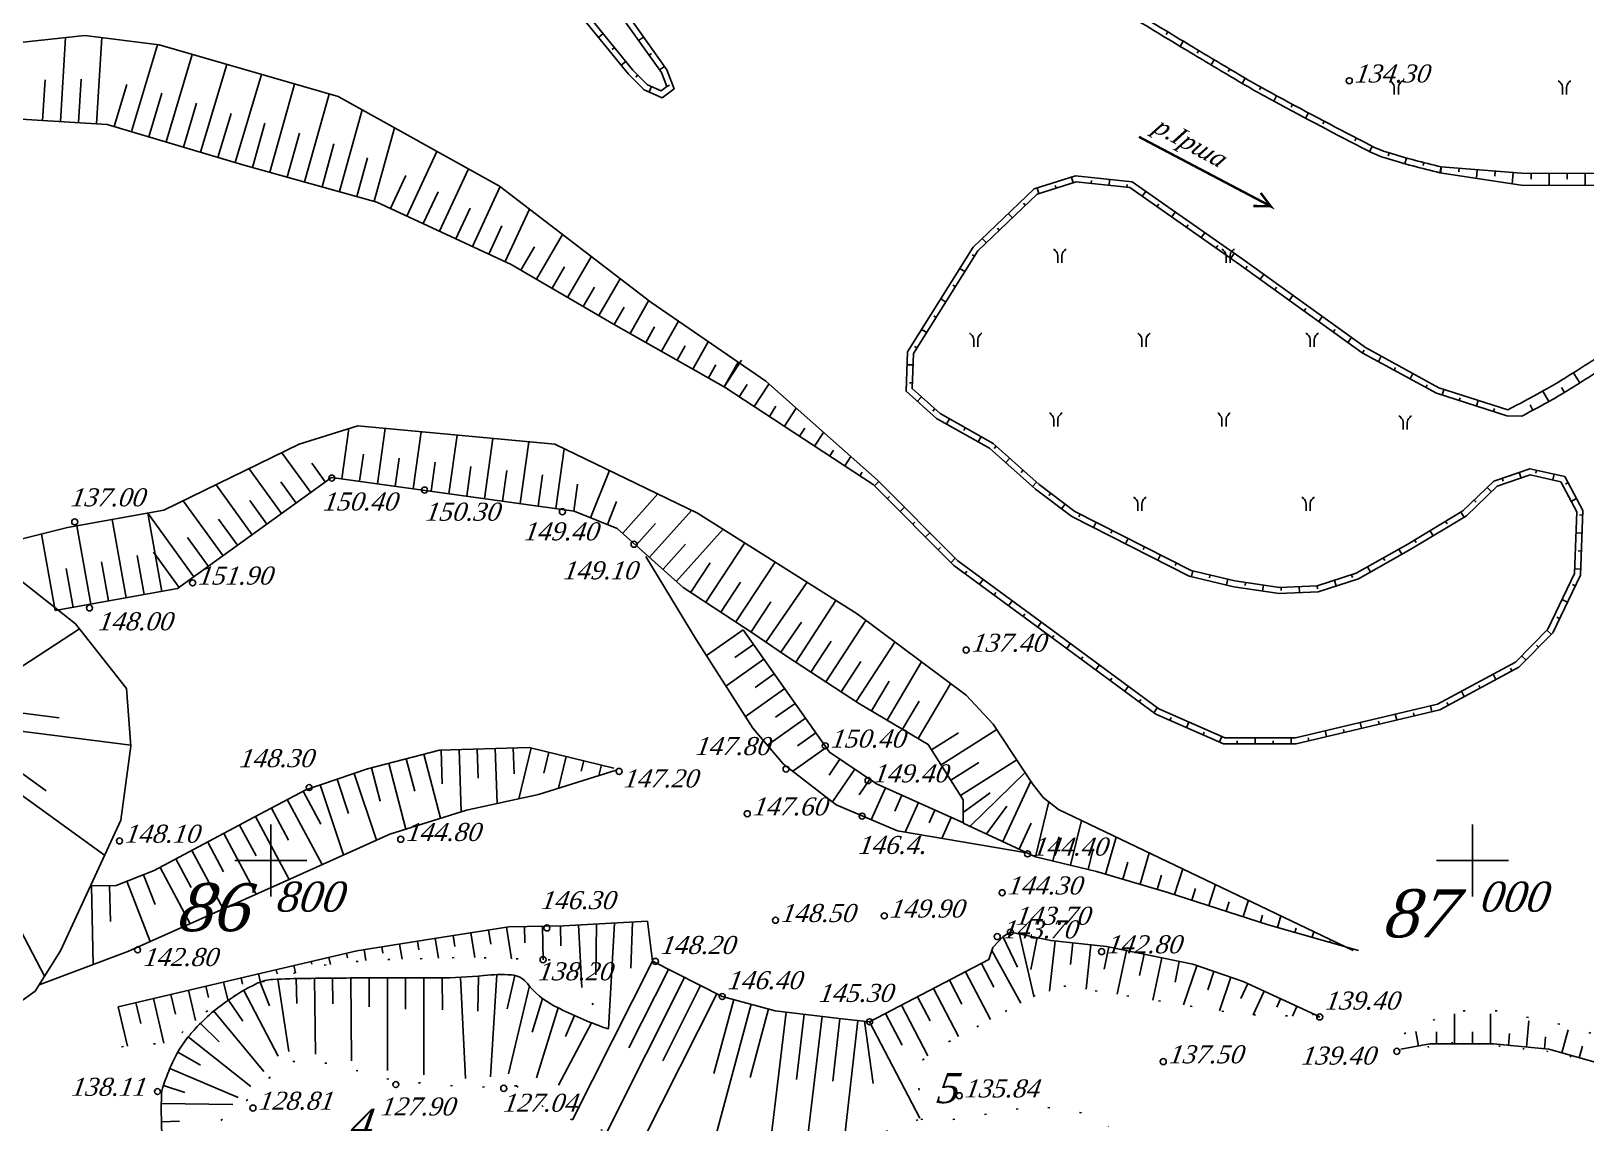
# Model space of a CAD drawing. Header units: millimetres. Extents: x 1400 to 7029, y -1119 to 1612.
# Drawn here: x 3178.7 to 3256.3, y 1459.7 to 1514.2 of the extents above; entities that cross this region are included whole.
import ezdxf
from ezdxf.lldxf.tags import DXFTag

# ---------------------------------------------------------------- set-up
doc = ezdxf.new("R2010")
doc.units = ezdxf.units.MM
for name, pattern in [('ADOT1', [1.6, 0.1, -1.5]), ('AHIDDEN2', [3, 1.5, -1.5]), ('KONTUR', [1.5, 0, -1.5])]:
    doc.linetypes.add(name, pattern=pattern)
for name, color, linetype in [('00_Північ', 7, 'Continuous'), ('00_Північ_відмітки', 7, 'Continuous'), ('01_Північ', 7, 'Continuous'), ('0_Лицензия', 6, 'Continuous'), ('CONT-MNR', 7, 'Continuous'), ('Карьер', 7, 'Continuous'), ('кресты', 7, 'Continuous'), ('ПИКЕТЫ', 7, 'Continuous'), ('Річка', 7, 'Continuous')]:
    doc.layers.add(name, color=color, linetype=linetype)
doc.styles.add('universw', font='timesi.ttf', dxfattribs={"oblique": 10})
tags = doc.linetypes.add('New Line1', pattern=[1.5, 1, -0.5]).pattern_tags.tags
tags[6:7] = [DXFTag(74, 4), DXFTag(75, 0), DXFTag(340, '0'), DXFTag(46, 1.0), DXFTag(50, 0.0), DXFTag(44, 0.0), DXFTag(45, 0.0)]
tags[4:5] = [DXFTag(74, 4), DXFTag(75, 0), DXFTag(340, '0'), DXFTag(46, 1.0), DXFTag(50, 0.0), DXFTag(44, 0.0), DXFTag(45, 0.0)]

# ---------------------------------------------------------------- blocks, each defined once
blk = doc.blocks.new('403')
at = {"color": 0, "linetype": 'Continuous'}
for p, q in [((-0.45, 1.11), (-0.52, 1.11)), ((-0.38, 1.02), (-0.45, 1.11)), ((-0.31, 0.94), (-0.38, 1.02)), ((-0.21, 0.81), (-0.31, 0.94)), ((-0.17, 0.59), (-0.21, 0.81)), ((-0.17, 0), (-0.17, 0.59)), ((0.17, 0.59), (0.21, 0.81)), ((0.17, 0), (0.17, 0.59)), ((0.21, 0.81), (0.31, 0.94)), ((0.31, 0.94), (0.38, 1.02)), ((0.38, 1.02), (0.45, 1.11)), ((0.45, 1.11), (0.52, 1.11))]:
    blk.add_line(p, q, dxfattribs=at)

msp = doc.modelspace()

# ---------------------------------------------------------------- linework, layer by layer
at = {"linetype": 'Continuous'}
for p, q in [((3247.8469, 1463.4524), (3247.8469, 1463.4524)), ((3248.438, 1463.5557), (3248.4483, 1463.4966)), ((3249.029, 1463.6591), (3249.029, 1463.6591)), ((3249.62, 1463.7624), (3249.6304, 1463.7033)), ((3250.2143, 1463.7712), (3250.2143, 1463.7712)), ((3250.811, 1463.7084), (3250.8047, 1463.6488)), ((3251.4077, 1463.6457), (3251.4077, 1463.6457)), ((3252.0044, 1463.5829), (3251.9982, 1463.5233)), ((3252.6011, 1463.5202), (3252.6011, 1463.5202)), ((3253.1978, 1463.4575), (3253.1916, 1463.3978)), ((3253.7946, 1463.3947), (3253.7946, 1463.3947)), ((3254.3913, 1463.332), (3254.385, 1463.2723)), ((3254.9824, 1463.2422), (3254.9824, 1463.2422)), ((3255.5548, 1463.0625), (3255.5369, 1463.0052)), ((3256.1273, 1462.8828), (3256.1273, 1462.8828))]:
    msp.add_line(p, q, dxfattribs=at)
at = {"layer": '00_Північ', "linetype": 'Continuous'}
for p, q in [((3180.1566, 1509.7223), (3180.4095, 1513.9211)), ((3181.9533, 1509.6141), (3182.2126, 1513.9179)), ((3207.2459, 1514.1168), (3207.0134, 1513.9273)), ((3209.0187, 1513.7687), (3209.2635, 1513.9421)), ((3183.6993, 1509.2181), (3184.9908, 1513.5581)), ((3185.4245, 1508.7047), (3186.7241, 1513.0717)), ((3236.2133, 1513.7318), (3236.0583, 1513.4749)), ((3187.1497, 1508.1913), (3188.4535, 1512.5723)), ((3208.3831, 1512.7216), (3208.1506, 1512.532)), ((3210.0591, 1512.2999), (3210.3039, 1512.4733)), ((3237.7564, 1512.8051), (3237.6026, 1512.5475)), ((3188.875, 1507.6779), (3190.1829, 1512.0728)), ((3190.6072, 1507.1888), (3191.8327, 1511.5963)), ((3239.3047, 1511.8871), (3239.1536, 1511.6278)), ((3192.3414, 1506.7067), (3193.5621, 1511.0969)), ((3209.6581, 1511.4747), (3209.5366, 1511.2004)), ((3240.8744, 1511.0063), (3240.7319, 1510.7423)), ((3194.0756, 1506.2245), (3195.2097, 1510.3033)), ((3242.4612, 1510.1567), (3242.3204, 1509.8918)), ((3195.8099, 1505.7423), (3196.8285, 1509.4058)), ((3244.053, 1509.3163), (3244.0366, 1509.2851)), ((3245.6503, 1508.4864), (3245.5184, 1508.2169)), ((3197.4503, 1505.0056), (3198.9487, 1508.2302)), ((3247.3517, 1507.9073), (3247.2705, 1507.6185)), ((3199.0826, 1504.2471), (3200.5269, 1507.3552)), ((3230.7203, 1506.6638), (3230.6297, 1506.9498)), ((3232.5039, 1506.534), (3232.5359, 1506.8323)), ((3249.0946, 1507.4581), (3249.026, 1507.1661)), ((3249.0946, 1507.4581), (3249.0711, 1507.1591)), ((3250.889, 1507.317), (3250.855, 1506.8849)), ((3252.6835, 1507.1758), (3252.639, 1506.6107)), ((3254.4822, 1507.1401), (3254.4812, 1506.5401)), ((3256.2822, 1507.1371), (3256.2812, 1506.5371)), ((3200.715, 1503.4885), (3202.1028, 1506.475)), ((3229.0044, 1506.1201), (3228.9138, 1506.4061)), ((3234.1624, 1505.9919), (3234.3343, 1506.2377)), ((3202.3474, 1502.73), (3203.5652, 1505.3508)), ((3227.6829, 1504.9101), (3227.4758, 1505.1271)), ((3235.6373, 1504.9601), (3235.8093, 1505.2059)), ((3203.9166, 1501.8506), (3205.2169, 1504.0811)), ((3226.3805, 1503.6675), (3226.1734, 1503.8846)), ((3237.1122, 1503.9283), (3237.2842, 1504.1741)), ((3205.4717, 1500.944), (3206.6557, 1502.975)), ((3238.5871, 1502.8965), (3238.7591, 1503.1424)), ((3225.3129, 1502.2335), (3225.0587, 1502.3928)), ((3207.0267, 1500.0375), (3208.0944, 1501.869)), ((3240.0519, 1501.8504), (3240.2272, 1502.0938)), ((3208.5875, 1499.1409), (3209.5149, 1500.777)), ((3224.3574, 1500.708), (3224.1032, 1500.8673)), ((3241.5123, 1500.7982), (3241.6877, 1501.0416)), ((3242.9727, 1499.746), (3243.1481, 1499.9894)), ((3210.1534, 1498.2533), (3211.0009, 1499.7484)), ((3223.402, 1499.1826), (3223.1477, 1499.3418)), ((3211.7194, 1497.3657), (3212.4904, 1498.726)), ((3244.4332, 1498.6937), (3244.6085, 1498.9372)), ((3213.2853, 1496.4781), (3214.162, 1497.8173)), ((3213.2853, 1496.4781), (3213.9799, 1497.7035)), ((3222.7222, 1497.5717), (3222.4225, 1497.584)), ((3245.9548, 1497.7386), (3246.0987, 1498.0018)), ((3247.5342, 1496.8752), (3247.6781, 1497.1384)), ((3256.0052, 1496.6707), (3255.7087, 1497.1426)), ((3214.7913, 1495.4922), (3215.5242, 1496.6119)), ((3223.1335, 1495.9783), (3222.9335, 1495.7547)), ((3249.1359, 1496.0641), (3249.2268, 1496.35)), ((3254.4635, 1495.7422), (3254.1723, 1496.2668)), ((3216.2973, 1494.5064), (3216.8865, 1495.4064)), ((3250.8513, 1495.5186), (3250.9422, 1495.8045)), ((3224.5444, 1494.8752), (3224.3978, 1494.6135)), ((3194.1947, 1491.8864), (3194.5433, 1494.3896)), ((3195.9775, 1491.6381), (3196.3624, 1494.4019)), ((3197.7603, 1491.3898), (3198.1564, 1494.2344)), ((3199.5431, 1491.1416), (3199.9505, 1494.067)), ((3201.3259, 1490.8933), (3201.7445, 1493.8995)), ((3203.1087, 1490.645), (3203.5386, 1493.732)), ((3217.8033, 1493.5205), (3218.2488, 1494.201)), ((3226.1147, 1493.9954), (3225.9681, 1493.7337)), ((3192.644, 1491.2005), (3191.2069, 1493.1906)), ((3204.8915, 1490.3968), (3205.3072, 1493.3822)), ((3219.3093, 1492.5346), (3219.6111, 1492.9956)), ((3227.5447, 1492.919), (3227.3447, 1492.6954)), ((3191.1847, 1490.1467), (3189.5649, 1492.3898)), ((3206.6197, 1489.943), (3207.561, 1492.2969)), ((3252.9829, 1492.2093), (3253.0807, 1491.9257)), ((3254.7229, 1492.1225), (3254.6579, 1491.8296)), ((3189.7254, 1489.0929), (3187.9229, 1491.589)), ((3220.8022, 1491.5326), (3221.0147, 1491.7445)), ((3228.8865, 1491.7192), (3228.6865, 1491.4956)), ((3251.3866, 1491.4504), (3251.5946, 1491.2343)), ((3188.2661, 1488.0391), (3186.2809, 1490.7882)), ((3208.2242, 1489.1667), (3209.9791, 1491.1324)), ((3230.3132, 1490.6227), (3230.1324, 1490.3833)), ((3255.8445, 1490.8988), (3255.5793, 1490.7586)), ((3183.4364, 1485.9431), (3182.7376, 1489.8526)), ((3186.8069, 1486.9853), (3184.5068, 1490.1705)), ((3185.2083, 1486.2599), (3184.5092, 1490.1709)), ((3209.567, 1487.968), (3211.6666, 1490.3198)), ((3222.0731, 1490.258), (3222.2856, 1490.4698)), ((3250.0744, 1490.2222), (3250.2291, 1489.9651)), ((3179.8926, 1485.3097), (3179.21, 1489.1285)), ((3181.6645, 1485.6264), (3180.9659, 1489.5343)), ((3210.9097, 1486.7692), (3213.2339, 1489.3726)), ((3223.344, 1488.9833), (3223.5565, 1489.1951)), ((3231.8615, 1489.7173), (3231.726, 1489.4497)), ((3248.5321, 1489.2942), (3248.6867, 1489.0371)), ((3256.1155, 1489.1771), (3255.8157, 1489.1881)), ((3212.3728, 1485.727), (3214.3192, 1488.6859)), ((3233.4673, 1488.9039), (3233.3317, 1488.6363)), ((3246.9827, 1488.3782), (3247.1302, 1488.117)), ((3213.8766, 1484.7378), (3215.8405, 1487.7233)), ((3224.6149, 1487.7086), (3224.8274, 1487.9204)), ((3235.0731, 1488.0906), (3234.9375, 1487.8229)), ((3245.4154, 1487.493), (3245.563, 1487.2318)), ((3215.371, 1483.7346), (3217.4273, 1486.7193)), ((3226.0437, 1486.6173), (3226.2216, 1486.8589)), ((3236.6852, 1487.2946), (3236.6155, 1487.0028)), ((3238.436, 1486.8767), (3238.3663, 1486.5849)), ((3243.7558, 1486.8182), (3243.8482, 1486.5328)), ((3256.0494, 1487.3783), (3255.7496, 1487.3893)), ((3240.2102, 1486.5796), (3240.1658, 1486.2829)), ((3242.0003, 1486.5021), (3242.0134, 1486.2024)), ((3216.862, 1482.7264), (3218.8706, 1485.806)), ((3227.4931, 1485.55), (3227.671, 1485.7916)), ((3255.3902, 1485.7259), (3255.1197, 1485.8557)), ((3214.2363, 1484.3497), (3212.403, 1483.0558)), ((3218.3697, 1481.7431), (3220.3686, 1484.8079)), ((3228.9426, 1484.4827), (3229.1204, 1484.7242)), ((3254.583, 1484.123), (3254.3691, 1484.3334)), ((3219.8774, 1480.7597), (3221.8137, 1483.7286)), ((3230.3913, 1483.4144), (3230.5694, 1483.6558)), ((3215.2742, 1482.8791), (3213.3768, 1481.5399)), ((3253.321, 1482.8396), (3253.1071, 1483.05)), ((3221.4225, 1479.8368), (3223.1371, 1482.7403)), ((3231.8396, 1482.3455), (3232.0177, 1482.5869)), ((3251.8255, 1481.8668), (3251.6829, 1482.1308)), ((3216.3122, 1481.4085), (3214.3506, 1480.024)), ((3222.9725, 1478.9215), (3224.5878, 1481.6568)), ((3233.2879, 1481.2767), (3233.466, 1481.5181)), ((3250.2416, 1481.0116), (3250.0991, 1481.2756)), ((3234.7362, 1480.2079), (3234.9143, 1480.4492)), ((3248.6195, 1480.2572), (3248.5506, 1480.5492)), ((3217.3502, 1479.9379), (3215.4443, 1478.5928)), ((3236.3726, 1479.4652), (3236.4923, 1479.7403)), ((3245.1154, 1479.4315), (3245.0466, 1479.7235)), ((3246.8674, 1479.8443), (3246.7986, 1480.1363)), ((3224.1264, 1477.5975), (3226.9088, 1479.3621)), ((3238.0231, 1478.747), (3238.1428, 1479.0221)), ((3239.805, 1478.6603), (3239.805, 1478.9603)), ((3241.605, 1478.6603), (3241.605, 1478.9603)), ((3243.3634, 1479.0187), (3243.2946, 1479.3107)), ((3198.2889, 1478.1291), (3199.1208, 1474.9343)), ((3200.0624, 1478.3628), (3200.1586, 1475.2593)), ((3201.8615, 1478.4186), (3201.9466, 1475.6752)), ((3203.6578, 1478.4472), (3203.0418, 1475.9146)), ((3218.3881, 1478.4673), (3216.7124, 1477.2846)), ((3196.5469, 1477.6756), (3197.401, 1474.3956)), ((3205.4069, 1478.0218), (3205.0223, 1476.4409)), ((3207.1559, 1477.5964), (3207.0266, 1477.0651)), ((3219.8091, 1477.3881), (3218.7048, 1475.7497)), ((3225.0905, 1476.0774), (3227.8991, 1477.8587)), ((3193.1125, 1476.6025), (3194.287, 1473.1053)), ((3194.8189, 1477.1755), (3195.9366, 1473.8476)), ((3225.5681, 1474.5342), (3228.3211, 1477.2178)), ((3227.2, 1473.7746), (3228.6033, 1476.7894)), ((3191.4753, 1475.8692), (3193.21, 1472.6207)), ((3221.3417, 1476.454), (3220.6278, 1474.8664)), ((3189.8875, 1475.0213), (3191.5648, 1471.8803)), ((3222.9834, 1475.7158), (3222.3199, 1474.2404)), ((3228.8318, 1473.015), (3229.4975, 1475.7575)), ((3224.625, 1474.9775), (3224.1538, 1473.9297)), ((3230.5811, 1472.5904), (3231.1246, 1474.8298)), ((3188.2992, 1474.1744), (3189.9149, 1471.143)), ((3232.3247, 1472.145), (3232.8664, 1473.9971)), ((3186.7107, 1473.3278), (3188.2671, 1470.4078)), ((3234.0523, 1471.6397), (3234.5118, 1473.2106)), ((3185.1223, 1472.4811), (3186.6192, 1469.6726)), ((3235.7772, 1471.1256), (3236.1897, 1472.4086)), ((3181.6994, 1471.5589), (3181.7906, 1467.6353)), ((3183.4603, 1471.7949), (3184.6279, 1468.7841)), ((3237.4908, 1470.5746), (3237.8286, 1471.6252)), ((3239.2044, 1470.0237), (3239.4675, 1470.8418)), ((3240.9226, 1469.4877), (3241.0884, 1470.067)), ((3242.6531, 1468.9923), (3242.7354, 1469.2797)), ((3244.3836, 1468.4969), (3244.3823, 1468.4925))]:
    msp.add_line(p, q, dxfattribs=at)
at = {"layer": '00_Північ', "color": 250, "linetype": 'Continuous'}
for p, q in [((3235.4431, 1514.1974), (3235.3654, 1514.0691)), ((3207.8145, 1513.4192), (3207.6983, 1513.3244)), ((3209.5389, 1513.0343), (3209.6613, 1513.121)), ((3236.9843, 1513.2675), (3236.907, 1513.1389)), ((3238.5297, 1512.3446), (3238.4531, 1512.2157)), ((3179.2582, 1509.7764), (3179.3801, 1511.7989)), ((3181.055, 1509.6682), (3181.1861, 1511.8444)), ((3182.8367, 1509.4748), (3183.4617, 1511.575)), ((3208.9783, 1512.0479), (3208.8723, 1511.9418)), ((3210.4231, 1511.481), (3210.5627, 1511.5359)), ((3184.5619, 1508.9614), (3185.2107, 1511.1414)), ((3240.0859, 1511.4403), (3240.0125, 1511.3095)), ((3186.2871, 1508.448), (3186.938, 1510.635)), ((3188.0124, 1507.9346), (3188.6653, 1510.1286)), ((3241.6672, 1510.5804), (3241.5964, 1510.4481)), ((3189.7401, 1507.4299), (3190.354, 1509.638)), ((3243.2565, 1509.7354), (3243.1865, 1509.6027)), ((3191.4743, 1506.9477), (3192.0859, 1509.1472)), ((3193.2085, 1506.4656), (3193.8045, 1508.6088)), ((3244.8507, 1508.8996), (3244.7815, 1508.7666)), ((3194.9428, 1505.9834), (3195.4809, 1507.919)), ((3246.4879, 1508.1602), (3246.4442, 1508.0167)), ((3248.2207, 1507.6733), (3248.1833, 1507.528)), ((3196.6341, 1505.3848), (3197.3968, 1507.0263)), ((3249.9918, 1507.3875), (3249.9774, 1507.2048)), ((3251.7863, 1507.2464), (3251.7666, 1506.9971)), ((3253.5822, 1507.1416), (3253.5817, 1506.8416)), ((3255.3822, 1507.1386), (3255.3817, 1506.8386)), ((3198.2665, 1504.6263), (3199.0021, 1506.2095)), ((3229.8624, 1506.392), (3229.8171, 1506.535)), ((3231.609, 1506.6298), (3231.625, 1506.7789)), ((3233.3988, 1506.4381), (3233.4148, 1506.5873)), ((3199.8988, 1503.8678), (3200.6074, 1505.3927)), ((3228.334, 1505.5313), (3228.2305, 1505.6399)), ((3234.8998, 1505.476), (3234.9858, 1505.5989)), ((3201.5312, 1503.1093), (3202.1826, 1504.5111)), ((3236.3748, 1504.4442), (3236.4607, 1504.5671)), ((3227.0317, 1504.2888), (3226.9282, 1504.3973)), ((3203.1391, 1502.3039), (3203.8183, 1503.469)), ((3225.7906, 1502.9962), (3225.6635, 1503.0759)), ((3237.8497, 1503.4124), (3237.9357, 1503.5353)), ((3204.6941, 1501.3973), (3205.3152, 1502.4627)), ((3239.3217, 1502.3765), (3239.4093, 1502.4982)), ((3206.2492, 1500.4908), (3206.8121, 1501.4564)), ((3224.8352, 1501.4708), (3224.708, 1501.5504)), ((3240.7821, 1501.3243), (3240.8698, 1501.446)), ((3207.8045, 1499.5847), (3208.2994, 1500.4578)), ((3223.8797, 1499.9453), (3223.7526, 1500.0249)), ((3242.2425, 1500.2721), (3242.3302, 1500.3938)), ((3209.3704, 1498.6971), (3209.8133, 1499.4784)), ((3243.7029, 1499.2199), (3243.7906, 1499.3416)), ((3210.9364, 1497.8095), (3211.341, 1498.5234)), ((3222.9242, 1498.4198), (3222.7971, 1498.4995)), ((3245.165, 1498.1703), (3245.237, 1498.3019)), ((3212.5023, 1496.9219), (3212.8687, 1497.5683)), ((3246.7445, 1497.3069), (3246.8164, 1497.4385)), ((3214.0383, 1495.9852), (3214.4407, 1496.5999)), ((3222.6855, 1496.6725), (3222.5356, 1496.6786)), ((3248.3239, 1496.4435), (3248.3958, 1496.5751)), ((3255.2412, 1496.195), (3255.0886, 1496.4451)), ((3215.5443, 1494.9993), (3215.8748, 1495.5042)), ((3223.8044, 1495.3784), (3223.7044, 1495.2666)), ((3249.9936, 1495.7914), (3250.0391, 1495.9343)), ((3251.709, 1495.2459), (3251.7544, 1495.3889)), ((3253.6728, 1495.3123), (3253.5313, 1495.5768)), ((3225.3296, 1494.4353), (3225.2562, 1494.3044)), ((3217.0503, 1494.0134), (3217.309, 1494.4086)), ((3195.0861, 1491.7622), (3195.2757, 1493.1239)), ((3196.8689, 1491.514), (3197.0642, 1492.9161)), ((3218.5563, 1493.0275), (3218.7431, 1493.3129)), ((3226.8738, 1493.5189), (3226.7738, 1493.4071)), ((3193.3737, 1491.7274), (3192.7008, 1492.6592)), ((3198.6517, 1491.2657), (3198.8526, 1492.7082)), ((3200.4345, 1491.0174), (3200.641, 1492.5003)), ((3202.2173, 1490.7692), (3202.4294, 1492.2925)), ((3204.0001, 1490.5209), (3204.2178, 1492.0846)), ((3220.0623, 1492.0417), (3220.1773, 1492.2173)), ((3228.2156, 1492.3191), (3228.1156, 1492.2073)), ((3253.8443, 1492.3176), (3253.8118, 1492.1712)), ((3191.9144, 1490.6736), (3191.1501, 1491.7319)), ((3205.7829, 1490.2726), (3205.9709, 1491.6224)), ((3252.132, 1491.9161), (3252.1809, 1491.7742)), ((3255.4239, 1491.6944), (3255.2913, 1491.6243)), ((3190.4551, 1489.6198), (3189.5995, 1490.8046)), ((3207.4554, 1489.6088), (3207.9146, 1490.7572)), ((3221.4377, 1490.8953), (3221.5439, 1491.0012)), ((3229.595, 1491.165), (3229.5046, 1491.0453)), ((3250.7381, 1490.8264), (3250.8421, 1490.7183)), ((3188.9958, 1488.566), (3188.0489, 1489.8773)), ((3231.0587, 1490.124), (3230.9909, 1489.9902)), ((3249.3032, 1489.7582), (3249.3806, 1489.6296)), ((3256.1485, 1490.0764), (3255.9986, 1490.082)), ((3208.8956, 1488.5674), (3209.8592, 1489.6467)), ((3222.7086, 1489.6206), (3222.8148, 1489.7265)), ((3232.6644, 1489.3106), (3232.5966, 1489.1768)), ((3186.0772, 1486.4584), (3184.8007, 1488.2262)), ((3187.5365, 1487.5122), (3186.4982, 1488.95)), ((3210.2384, 1487.3686), (3211.3506, 1488.6145)), ((3223.9795, 1488.346), (3224.0857, 1488.4519)), ((3234.2702, 1488.4972), (3234.2024, 1488.3634)), ((3247.7609, 1488.8302), (3247.8382, 1488.7017)), ((3256.0824, 1488.2777), (3255.9325, 1488.2832)), ((3182.5504, 1485.7848), (3182.2011, 1487.7391)), ((3184.3223, 1486.1015), (3183.9729, 1488.0566)), ((3211.6209, 1486.2217), (3212.5897, 1487.6944)), ((3235.8759, 1487.6839), (3235.8082, 1487.5501)), ((3246.1991, 1487.9356), (3246.2728, 1487.805)), ((3180.7785, 1485.468), (3180.4318, 1487.4076)), ((3213.1247, 1485.2324), (3214.1023, 1486.7185)), ((3225.319, 1487.151), (3225.4079, 1487.2718)), ((3237.5606, 1487.0856), (3237.5258, 1486.9397)), ((3239.3202, 1486.713), (3239.2979, 1486.5647)), ((3244.612, 1487.0954), (3244.6582, 1486.9527)), ((3226.7684, 1486.0837), (3226.8574, 1486.2044)), ((3241.1012, 1486.463), (3241.1077, 1486.3132)), ((3242.8995, 1486.5412), (3242.906, 1486.3913)), ((3255.7796, 1486.5373), (3255.6443, 1486.6022)), ((3214.6285, 1484.2432), (3215.6149, 1485.7426)), ((3228.2178, 1485.0163), (3228.3068, 1485.1371)), ((3216.1122, 1483.224), (3217.1503, 1484.7308)), ((3255.0008, 1484.9145), (3254.8656, 1484.9794)), ((3214.7553, 1483.6144), (3213.8226, 1482.9561)), ((3217.6159, 1482.2347), (3218.6235, 1483.7797)), ((3229.6671, 1483.9488), (3229.7562, 1484.0695)), ((3253.952, 1483.4813), (3253.8451, 1483.5865)), ((3231.1154, 1482.88), (3231.2045, 1483.0007)), ((3215.7932, 1482.1438), (3214.8285, 1481.4629)), ((3219.1235, 1481.2514), (3220.1074, 1482.7598)), ((3252.6174, 1482.2944), (3252.5461, 1482.4264)), ((3220.6476, 1480.2945), (3221.5297, 1481.7882)), ((3232.5637, 1481.8111), (3232.6528, 1481.9318)), ((3251.0335, 1481.4392), (3250.9623, 1481.5712)), ((3216.8312, 1480.6732), (3215.8453, 1479.9774)), ((3222.1975, 1479.3792), (3223.03, 1480.7889)), ((3234.012, 1480.7423), (3234.1011, 1480.863)), ((3249.4497, 1480.584), (3249.3784, 1480.716)), ((3235.5473, 1479.8243), (3235.6072, 1479.9618)), ((3245.9914, 1479.6379), (3245.957, 1479.7839)), ((3247.7434, 1480.0507), (3247.709, 1480.1967)), ((3217.8691, 1479.2026), (3216.9491, 1478.5533)), ((3223.6444, 1478.3576), (3224.9864, 1479.2087)), ((3237.1978, 1479.1061), (3237.2577, 1479.2436)), ((3242.4874, 1478.8123), (3242.453, 1478.9583)), ((3244.2394, 1479.2251), (3244.205, 1479.3711)), ((3199.1628, 1478.3349), (3199.2148, 1476.6575)), ((3200.962, 1478.3907), (3201.0071, 1476.9352)), ((3202.7611, 1478.4465), (3202.801, 1477.1586)), ((3204.5324, 1478.2345), (3204.2763, 1477.1817)), ((3238.905, 1478.6603), (3238.905, 1478.8103)), ((3240.705, 1478.6603), (3240.705, 1478.8103)), ((3195.676, 1477.4488), (3196.1093, 1475.7846)), ((3197.4179, 1477.9023), (3197.8394, 1476.2836)), ((3206.2814, 1477.8091), (3206.1529, 1477.281)), ((3219.0628, 1477.8911), (3218.5266, 1477.0956)), ((3224.6084, 1476.8375), (3226.0062, 1477.7239)), ((3193.9657, 1476.889), (3194.5387, 1475.1827)), ((3220.5554, 1476.8851), (3220.0356, 1476.1139)), ((3192.2692, 1476.2932), (3193.1509, 1474.642)), ((3222.1626, 1476.0849), (3221.8089, 1475.2985)), ((3225.228, 1475.2174), (3226.5725, 1476.2014)), ((3190.6814, 1475.4453), (3191.5344, 1473.8479)), ((3223.8042, 1475.3466), (3223.5205, 1474.7159)), ((3226.384, 1474.1544), (3227.3973, 1475.5347)), ((3189.0934, 1474.5977), (3189.9161, 1473.0542)), ((3228.0159, 1473.3948), (3228.6173, 1474.6867)), ((3187.5049, 1473.7511), (3188.298, 1472.2633)), ((3229.7064, 1472.8027), (3230.0006, 1474.0146)), ((3185.9165, 1472.9045), (3186.6798, 1471.4723)), ((3231.4557, 1472.3782), (3231.705, 1473.4056)), ((3233.1885, 1471.8924), (3233.4388, 1472.7481)), ((3184.2994, 1472.1203), (3184.8751, 1470.6358)), ((3234.9161, 1471.3871), (3235.1253, 1472.1022)), ((3182.5992, 1471.5798), (3182.6411, 1469.7763)), ((3236.634, 1470.8501), (3236.8216, 1471.4335)), ((3238.3476, 1470.2992), (3238.4978, 1470.7663)), ((3240.0612, 1469.7482), (3240.1741, 1470.0991)), ((3241.7878, 1469.24), (3241.8499, 1469.4567)), ((3243.5183, 1468.7446), (3243.5386, 1468.8153))]:
    msp.add_line(p, q, dxfattribs=at)
at = {"layer": '00_Північ', "color": 5, "linetype": 'Continuous', "flags": 128}
for points in [[(3204.8601, 1516.5691), (3208.507, 1512.0948), (3209.2948, 1511.3075), (3210.1853, 1510.913), (3210.7917, 1511.3636), (3210.4185, 1512.3115), (3207.3734, 1516.6104)], [(3136.9493, 1494.9028), (3143.9149, 1498.2942), (3145.0742, 1499.2811), (3152.4753, 1503.1291), (3158.5972, 1506.6964), (3164.5019, 1509.372), (3167.9861, 1511.1313), (3172.0937, 1512.4141), (3175.0277, 1513.3304), (3181.3725, 1514.0268), (3185.0803, 1513.5465), (3194.0139, 1510.9664), (3202.0731, 1506.4979), (3209.6188, 1500.6972), (3215.3651, 1496.7527)], [(3249.026, 1507.1661), (3253.083, 1506.5425), (3257.7781, 1506.5345), (3260.7013, 1506.7856), (3263.0846, 1507.7145), (3265.0989, 1509.5871), (3266.7102, 1511.7868)], [(3215.3651, 1496.7527), (3220.9373, 1491.8221), (3224.9582, 1487.7892), (3229.6443, 1484.3385), (3234.9882, 1480.3947), (3238.2847, 1478.9603), (3241.8075, 1478.9603), (3248.9108, 1480.634), (3252.7921, 1482.7297), (3254.4082, 1484.3731), (3255.7408, 1487.15), (3255.8542, 1490.2385), (3255.0603, 1491.7402), (3253.5293, 1492.0802), (3251.8848, 1491.5135), (3250.3538, 1490.0401), (3247.5752, 1488.3684), (3244.9667, 1486.895), (3242.9537, 1486.2432), (3240.9973, 1486.1582), (3238.7291, 1486.4983), (3236.5043, 1487.0293), (3230.6411, 1489.9992), (3228.8339, 1491.3637), (3226.5449, 1493.4105), (3223.8944, 1494.8955), (3222.3684, 1496.26), (3222.4487, 1498.2258), (3225.7251, 1503.4568), (3228.7677, 1506.3598), (3230.8339, 1507.0145), (3233.6559, 1506.7123), (3239.1992, 1502.8345), (3245.303, 1498.4368), (3248.9723, 1496.4309), (3252.4221, 1495.334)]]:
    msp.add_lwpolyline(points, dxfattribs=at)
at = {"layer": '00_Північ', "linetype": 'Continuous', "flags": 128}
for points in [[(3205.0662, 1516.791), (3208.7299, 1512.2962), (3209.4673, 1511.5592), (3210.1468, 1511.2582), (3210.4284, 1511.4674), (3210.1527, 1512.1678), (3207.1024, 1516.474)], [(3249.0946, 1507.4581), (3253.1071, 1507.1424), (3257.7529, 1507.1346), (3260.5639, 1507.376), (3262.76, 1508.232), (3264.6486, 1509.9877), (3266.2261, 1512.1414)], [(3093.1574, 1507.4436), (3095.002, 1505.2929), (3095.7705, 1503.6031), (3098.4144, 1494.724), (3099.2091, 1492.3389), (3100.8978, 1490.1069), (3102.641, 1488.7187), (3107.0806, 1487.4394), (3110.1503, 1486.7157), (3115.1095, 1486.3907), (3121.4778, 1486.8782), (3127.2229, 1488.3677), (3134.2208, 1490.8509), (3146.8668, 1497.2041), (3160.4028, 1504.9885), (3167.9547, 1508.2299), (3175.2162, 1510.0199), (3182.4742, 1509.5827), (3189.2528, 1507.5654), (3195.9468, 1505.7042), (3202.6464, 1502.5911), (3207.767, 1499.6059), (3213.4851, 1496.3649), (3213.4851, 1496.3649)], [(3213.2853, 1496.4781), (3220.7315, 1491.6036), (3224.7619, 1487.5612), (3229.4663, 1484.097), (3234.8374, 1480.1332), (3238.2222, 1478.6603), (3241.8423, 1478.6603), (3249.0183, 1480.3511), (3252.9744, 1482.4872), (3254.6571, 1484.1984), (3256.0383, 1487.0765), (3256.157, 1490.3077), (3255.2608, 1492.003), (3253.5116, 1492.3915), (3251.7245, 1491.7756), (3250.1701, 1490.2798), (3247.4241, 1488.6276), (3244.8455, 1487.171), (3242.9, 1486.5412), (3241.0132, 1486.4592), (3238.7863, 1486.793), (3236.6083, 1487.3129), (3230.8005, 1490.2547), (3229.0246, 1491.5957), (3226.7203, 1493.6562), (3224.0698, 1495.1411), (3222.6739, 1496.3893), (3222.7452, 1498.1341), (3225.9594, 1503.2657), (3228.9246, 1506.0948), (3230.8645, 1506.7095), (3233.5472, 1506.4223), (3239.0255, 1502.5899), (3245.1427, 1498.1825), (3248.8538, 1496.1538), (3252.3723, 1495.035), (3253.1168, 1495.0182)], [(3176.1715, 1488.3694), (3180.4975, 1489.4502), (3185.3102, 1490.3148), (3192.0696, 1493.6113), (3194.9897, 1494.53), (3204.8314, 1493.6113), (3211.9609, 1490.1781), (3219.9287, 1485.1365), (3225.364, 1481.0771), (3226.7246, 1479.6418), (3228.6899, 1476.658), (3229.219, 1475.9781), (3229.9744, 1475.3796), (3244.7017, 1468.3398)], [(3176.1715, 1488.3694), (3180.4975, 1489.4502), (3185.3102, 1490.3148), (3192.0696, 1493.6113), (3194.9897, 1494.53), (3204.8314, 1493.6113), (3211.9609, 1490.1781), (3219.9287, 1485.1365), (3225.364, 1481.0771), (3226.7246, 1479.6418), (3228.6899, 1476.658), (3229.219, 1475.9781), (3229.9744, 1475.3796), (3244.7017, 1468.3398)], [(3179.8926, 1485.3097), (3185.9976, 1486.401), (3193.691, 1491.9565), (3205.8018, 1490.27), (3207.951, 1489.4106), (3211.2491, 1486.4663), (3214.723, 1484.1811), (3216.3455, 1483.0633), (3220.0466, 1480.6494), (3223.4749, 1478.6248), (3225.228, 1475.8605), (3225.228, 1474.6925), (3228.8318, 1473.015), (3231.8789, 1472.2754), (3235.4485, 1471.2313), (3240.4545, 1469.6217), (3244.9662, 1468.3301)], [(3179.8926, 1485.3097), (3185.9976, 1486.401), (3193.691, 1491.9565), (3205.8018, 1490.27), (3207.951, 1489.4106), (3211.2491, 1486.4663), (3214.723, 1484.1811), (3216.3455, 1483.0633), (3220.0466, 1480.6494), (3223.4749, 1478.6248), (3225.228, 1475.8605), (3225.228, 1474.6925), (3228.8318, 1473.015), (3231.8789, 1472.2754), (3235.4485, 1471.2313), (3240.4545, 1469.6217), (3244.9662, 1468.3301)], [(3176.1476, 1464.3419), (3178.8811, 1466.298), (3180.1505, 1468.317), (3183.1608, 1474.8426), (3183.6605, 1478.5351), (3183.4425, 1481.4218), (3180.9073, 1484.6369), (3176.129, 1488.4027)], [(3209.3747, 1488.0073), (3211.8874, 1483.8584), (3214.7279, 1479.4366), (3216.2574, 1477.6351), (3218.8794, 1475.6152), (3221.9384, 1474.305), (3228.3986, 1473.2106)], [(3209.3747, 1488.0073), (3211.8874, 1483.8584), (3214.7279, 1479.4366), (3216.2574, 1477.6351), (3218.8794, 1475.6152), (3221.9384, 1474.305), (3228.3986, 1473.2106)], [(3214.2363, 1484.3497), (3218.5517, 1478.2356), (3220.9006, 1476.6524), (3225.2706, 1474.6872)], [(3214.2363, 1484.3497), (3218.5517, 1478.2356), (3220.9006, 1476.6524), (3225.2706, 1474.6872)], [(3181.6994, 1471.5589), (3182.9252, 1471.5874), (3184.835, 1472.3281), (3189.5384, 1474.8349), (3192.4007, 1476.3634), (3195.4818, 1477.3982), (3199.0679, 1478.332), (3203.5591, 1478.4712), (3207.7878, 1477.4426)], [(3181.6994, 1471.5589), (3182.9252, 1471.5874), (3184.835, 1472.3281), (3189.5384, 1474.8349), (3192.4007, 1476.3634), (3195.4818, 1477.3982), (3199.0679, 1478.332), (3203.5591, 1478.4712), (3207.7878, 1477.4426)], [(3179.0856, 1466.6121), (3183.5158, 1468.2879), (3191.2644, 1471.7452), (3196.5893, 1474.1413), (3200.4227, 1475.3421), (3204.0164, 1476.1277), (3207.8909, 1477.3342)], [(3179.0856, 1466.6121), (3183.5158, 1468.2879), (3191.2644, 1471.7452), (3196.5893, 1474.1413), (3200.4227, 1475.3421), (3204.0164, 1476.1277), (3207.8909, 1477.3342)]]:
    msp.add_lwpolyline(points, dxfattribs=at)
at = {"layer": '00_Північ', "linetype": 'Continuous'}
msp.add_lwpolyline([(3249.0946, 1507.4581, -0.0165819), (3246.4377, 1508.1755, -0.0451631), (3245.5437, 1508.54, -0.0042326), (3240.9075, 1510.9885, -0.0099961), (3238.9831, 1512.0759, -0.0019555), (3236.5927, 1513.503, -0.0015524), (3233.5934, 1515.3224, -0.0344854)], format="xyb", dxfattribs=at)
at = {"layer": '00_Північ', "color": 5, "linetype": 'Continuous'}
msp.add_lwpolyline([(3249.026, 1507.1661, -0.0165819), (3246.3499, 1507.8887, -0.0451631), (3245.4058, 1508.2736, -0.0042326), (3240.7651, 1510.7244, -0.0099961), (3238.8304, 1511.8177, -0.0019555), (3236.4379, 1513.2461, -0.0015524), (3233.437, 1515.0664, -0.0344854)], format="xyb", dxfattribs=at)
at = {"layer": '00_Північ', "color": 5, "linetype": 'Continuous', "flags": 128}
msp.add_lwpolyline([(3260.4947, 1499.7416, 0.0157697), (3258.5528, 1498.8953, 0.0281924), (3257.5117, 1498.3281, 0.0028383), (3256.2764, 1497.552, -0.0028847), (3255.0608, 1496.7885, -0.0128241), (3254.1187, 1496.2372, -0.0072823), (3252.4221, 1495.334)], format="xyb", dxfattribs=at)
at = {"layer": '00_Північ', "linetype": 'Continuous', "flags": 128}
msp.add_lwpolyline([(3260.7931, 1499.1077, 0.0619755), (3258.8097, 1498.3531, 0.0281924), (3257.828, 1497.8182, 0.0028383), (3256.5984, 1497.0457, -0.0028847), (3255.377, 1496.2785, -0.0128241), (3254.4083, 1495.7117, -0.005504), (3253.1168, 1495.0182, -0.0072823)], format="xyb", dxfattribs=at)
at = {"layer": '00_Північ_відмітки', "color": 7, "linetype": 'Continuous'}
for centre in [(3244.4988, 1511.7587), (3193.6973, 1491.9256), (3198.329, 1491.3262), (3180.8622, 1489.7351), (3205.2104, 1490.2432), (3208.7877, 1488.6143), (3186.7473, 1486.6898), (3181.6006, 1485.4362), (3225.3687, 1483.3361), (3218.339, 1478.5519), (3208.0436, 1477.2784), (3216.3773, 1477.3906), (3192.566, 1476.4701), (3220.4748, 1476.8151), (3214.4414, 1475.1651), (3220.1763, 1475.0442), (3183.0984, 1473.802), (3197.1389, 1473.888), (3228.4384, 1473.1577), (3227.1676, 1471.2182), (3204.4365, 1469.4627), (3215.8519, 1469.8418), (3221.2852, 1470.0644), (3226.9272, 1469.0261), (3183.9987, 1468.3659), (3232.1355, 1468.2795)]:
    msp.add_circle(centre, 0.15, dxfattribs=at)
at = {"layer": '01_Північ', "linetype": 'Continuous'}
for p, q in [((3249.029, 1463.6591), (3249.029, 1463.6591)), ((3249.62, 1463.7624), (3249.6304, 1463.7033)), ((3250.2143, 1463.7712), (3250.2143, 1463.7712)), ((3250.811, 1463.7084), (3250.8047, 1463.6488)), ((3251.4077, 1463.6457), (3251.4077, 1463.6457)), ((3252.0044, 1463.5829), (3251.9982, 1463.5233)), ((3252.6011, 1463.5202), (3252.6011, 1463.5202)), ((3253.1978, 1463.4575), (3253.1916, 1463.3978)), ((3253.7946, 1463.3947), (3253.7946, 1463.3947)), ((3254.3913, 1463.332), (3254.385, 1463.2723)), ((3254.9824, 1463.2422), (3254.9824, 1463.2422)), ((3255.5548, 1463.0625), (3255.5369, 1463.0052)), ((3256.1273, 1462.8828), (3256.1273, 1462.8828))]:
    msp.add_line(p, q, dxfattribs=at)
at = {"layer": 'CONT-MNR', "linetype": 'Continuous'}
for p, q in [((3176.148, 1481.1644), (3181.1038, 1484.3877)), ((3176.4554, 1479.5012), (3183.6568, 1478.584)), ((3175.6204, 1477.9556), (3182.3525, 1473.0905)), ((3174.1632, 1476.9619), (3179.3543, 1467.0507))]:
    msp.add_line(p, q, dxfattribs=at)
at = {"layer": 'CONT-MNR', "color": 250, "linetype": 'Continuous'}
for p, q in [((3176.5691, 1480.394), (3180.0783, 1479.947)), ((3176.1476, 1478.6851), (3179.4421, 1476.3042))]:
    msp.add_line(p, q, dxfattribs=at)
at = {"layer": 'Карьер', "linetype": 'Continuous'}
for p, q in [((3206.0157, 1469.6082), (3206.1817, 1466.4938)), ((3207.8131, 1469.7041), (3207.5186, 1464.4193)), ((3198.8629, 1468.9397), (3199.0189, 1467.9545)), ((3200.6408, 1469.2211), (3200.8374, 1467.9793)), ((3202.4187, 1469.5026), (3202.6686, 1467.9233)), ((3204.2169, 1469.5504), (3204.2452, 1467.8752)), ((3228.0407, 1469.1572), (3228.7575, 1466.0612)), ((3229.8073, 1468.8163), (3229.536, 1466.3105)), ((3195.3072, 1468.3768), (3195.3928, 1467.8364)), ((3197.0851, 1468.6583), (3197.2052, 1467.8992)), ((3226.6595, 1468.3358), (3228.098, 1465.7062)), ((3231.5968, 1468.6226), (3231.3566, 1466.4034)), ((3233.3712, 1468.3327), (3232.9189, 1466.1502)), ((3191.7973, 1467.5802), (3191.8811, 1467.2232)), ((3193.5497, 1467.9914), (3193.6329, 1467.6371)), ((3209.7039, 1467.7966), (3205.7165, 1459.8826)), ((3225.3384, 1467.2694), (3226.5784, 1464.8885)), ((3235.1338, 1467.9674), (3234.6974, 1465.862)), ((3236.8894, 1467.5767), (3236.2208, 1465.6151)), ((3188.2925, 1466.7579), (3188.4993, 1465.8767)), ((3190.0449, 1467.1691), (3190.145, 1466.7427)), ((3211.3114, 1466.9866), (3207.4393, 1459.3016)), ((3238.5932, 1466.996), (3238.023, 1465.323)), ((3184.7877, 1465.9355), (3185.3093, 1463.7126)), ((3186.5401, 1466.3467), (3186.8925, 1464.8449)), ((3212.9189, 1466.1767), (3209.2466, 1458.8882)), ((3223.7419, 1466.438), (3224.9932, 1464.0355)), ((3240.2516, 1466.3023), (3239.7056, 1465.1251)), ((3183.0353, 1465.5243), (3183.4975, 1463.5545)), ((3214.635, 1465.6517), (3212.7279, 1458.5316)), ((3216.3886, 1465.2636), (3215.5931, 1458.6111)), ((3218.1759, 1465.0499), (3217.4119, 1458.6616)), ((3222.1455, 1465.6066), (3223.4601, 1463.0822)), ((3241.8845, 1465.5449), (3241.6601, 1465.0612)), ((3249.752, 1463.6668), (3249.752, 1465.1643)), ((3251.552, 1463.6668), (3251.552, 1465.1643)), ((3219.9638, 1464.8416), (3219.2784, 1458.8102)), ((3220.549, 1464.7751), (3223.0578, 1459.9578)), ((3247.9613, 1463.5638), (3247.8289, 1464.2923)), ((3248.852, 1463.6668), (3248.852, 1464.2668)), ((3250.652, 1463.6668), (3250.652, 1464.2668)), ((3252.4486, 1463.5953), (3252.5054, 1464.1926)), ((3253.3445, 1463.5101), (3253.4699, 1464.8278)), ((3255.1149, 1463.2233), (3255.4375, 1464.3806)), ((3254.2405, 1463.4249), (3254.2973, 1464.0222)), ((3255.9818, 1462.9816), (3256.1429, 1463.5596))]:
    msp.add_line(p, q, dxfattribs=at)
at = {"layer": 'Карьер', "color": 250, "linetype": 'Continuous'}
for p, q in [((3206.9144, 1469.6561), (3206.8833, 1467.1142)), ((3208.7118, 1469.752), (3208.6276, 1467.4556)), ((3197.974, 1468.799), (3198.043, 1468.3629)), ((3199.7519, 1469.0804), (3199.8388, 1468.5313)), ((3201.5297, 1469.3618), (3201.6414, 1468.6566)), ((3203.317, 1469.5352), (3203.3308, 1468.7189)), ((3205.1168, 1469.5655), (3205.1337, 1468.5614)), ((3227.2098, 1469.034), (3227.9371, 1467.5036)), ((3228.9225, 1468.9772), (3228.5982, 1467.3891)), ((3194.4259, 1468.197), (3194.4797, 1467.9681)), ((3196.1961, 1468.5175), (3196.2473, 1468.1946)), ((3230.7021, 1468.7194), (3230.5845, 1467.6335)), ((3232.49, 1468.5154), (3232.2598, 1467.4048)), ((3234.2525, 1468.1501), (3234.0303, 1467.0781)), ((3190.9211, 1467.3747), (3190.968, 1467.175)), ((3192.6735, 1467.7858), (3192.7053, 1467.6504)), ((3210.5076, 1467.3916), (3208.533, 1463.4725)), ((3226.1366, 1467.6851), (3226.7538, 1466.5001)), ((3236.0151, 1467.7848), (3235.8009, 1466.7513)), ((3237.7413, 1467.2863), (3237.4316, 1466.3777)), ((3187.4163, 1466.5523), (3187.5489, 1465.9874)), ((3189.1687, 1466.9635), (3189.2429, 1466.6472)), ((3212.1151, 1466.5817), (3210.2238, 1462.8279)), ((3224.5402, 1466.8537), (3225.163, 1465.6578)), ((3239.4351, 1466.681), (3239.0929, 1465.943)), ((3183.9115, 1465.7299), (3184.1574, 1464.6818)), ((3185.6639, 1466.1411), (3185.8964, 1465.1504)), ((3213.7656, 1465.8845), (3212.779, 1462.201)), ((3222.9437, 1466.0223), (3223.5721, 1464.8156)), ((3241.068, 1465.9236), (3240.8754, 1465.5084)), ((3215.5043, 1465.4188), (3214.5854, 1461.9882)), ((3217.2823, 1465.1568), (3216.8924, 1461.8966)), ((3219.0696, 1464.9432), (3218.7141, 1461.8156)), ((3221.3472, 1465.1908), (3222.1727, 1463.6058)), ((3242.7009, 1465.1662), (3242.6692, 1465.0977)), ((3220.289, 1464.8047), (3220.726, 1461.6997))]:
    msp.add_line(p, q, dxfattribs=at)
at = {"layer": 'Карьер', "color": 7, "linetype": 'Continuous'}
for p, q in [((3190.1144, 1466.7579), (3190.5823, 1465.5707)), ((3191.0079, 1466.9036), (3191.5482, 1463.2852)), ((3191.9184, 1466.931), (3191.9466, 1465.6868)), ((3192.8292, 1466.9458), (3192.8769, 1463.1602)), ((3193.7401, 1466.9557), (3193.7519, 1465.6658)), ((3194.651, 1466.9624), (3194.6744, 1462.8315)), ((3195.5619, 1466.966), (3195.5651, 1465.5264)), ((3196.4729, 1466.9668), (3196.4739, 1462.3418)), ((3197.3838, 1466.9666), (3197.3828, 1465.4131)), ((3198.2947, 1466.9662), (3198.2949, 1462.1277)), ((3199.2056, 1466.9675), (3199.221, 1465.3641)), ((3200.1161, 1466.9953), (3200.3754, 1461.9418)), ((3201.0246, 1467.0609), (3200.9821, 1465.3059)), ((3201.9327, 1467.129), (3201.6179, 1462.0309)), ((3202.841, 1467.0861), (3202.4518, 1465.4189)), ((3203.5615, 1466.5646), (3202.5121, 1462.1698)), ((3188.533, 1465.8584), (3189.2501, 1464.8142)), ((3189.3042, 1466.3427), (3191.022, 1463.0575)), ((3204.2176, 1465.9357), (3203.7042, 1464.2539)), ((3187.8062, 1465.3098), (3190.3102, 1462.2992)), ((3204.9991, 1465.4708), (3203.9228, 1461.9713)), ((3205.8224, 1465.0812), (3205.3594, 1464.0463)), ((3187.1347, 1464.6948), (3188.0707, 1463.7659)), ((3206.6616, 1464.727), (3205.0134, 1461.6189)), ((3186.5266, 1464.0172), (3189.6515, 1461.54)), ((3186.0143, 1463.2649), (3187.1395, 1462.6125)), ((3185.6126, 1462.448), (3189.0309, 1460.9878)), ((3185.2882, 1461.597), (3186.3597, 1461.2363)), ((3185.1843, 1460.697), (3188.7622, 1460.648)), ((3185.1924, 1459.7862), (3186.0919, 1459.8145))]:
    msp.add_line(p, q, dxfattribs=at)
at = {"layer": 'Карьер', "linetype": 'Continuous', "flags": 128}
for points in [[(3183.0353, 1465.5243), (3190.184, 1467.2017), (3194.9538, 1468.3209), (3198.7098, 1468.9155), (3202.5419, 1469.5221), (3205.261, 1469.568), (3209.46, 1469.7919), (3209.7039, 1467.7966)], [(3220.549, 1464.7751), (3226.5067, 1467.8779), (3226.7085, 1468.4829), (3227.213, 1469.0376), (3227.5789, 1469.2515), (3229.6013, 1468.8386), (3232.3838, 1468.5374), (3236.6883, 1467.6452), (3239.207, 1466.7868), (3243.0233, 1465.0167)], [(3209.7039, 1467.7966), (3213.196, 1466.0371), (3215.8377, 1465.3295), (3219.0343, 1464.9472), (3220.549, 1464.7751)]]:
    msp.add_lwpolyline(points, dxfattribs=at)
at = {"layer": 'Карьер', "color": 7, "linetype": 'ADOT1', "flags": 128}
for points in [[(3183.202, 1463.5287), (3185.6654, 1463.7437), (3187.2999, 1465.2105), (3189.9779, 1466.6981), (3191.6609, 1467.1482), (3192.828, 1467.546), (3195.4843, 1467.8468), (3197.6303, 1467.9122), (3200.3364, 1467.9946), (3202.8224, 1467.9186), (3204.7516, 1467.8597), (3205.8262, 1467.0455), (3207.5186, 1464.4193)], [(3243.0233, 1465.0167), (3239.1275, 1465.144), (3235.732, 1465.6943), (3232.6163, 1466.1992), (3230.3403, 1466.5681), (3228.7575, 1466.0612), (3227.2663, 1465.2587), (3225.5671, 1464.3443), (3223.9021, 1463.4483), (3222.979, 1462.6837), (3223.0593, 1459.9061), (3224.698, 1459.8901), (3226.7704, 1460.2272), (3228.9139, 1460.5759), (3231.2206, 1460.2112), (3232.4737, 1459.5529)], [(3202.9225, 1461.578), (3200.6756, 1461.4978), (3196.7652, 1461.8425), (3193.6023, 1462.7042), (3191.302, 1462.8191), (3189.9218, 1461.2106), (3187.679, 1459.4872), (3186.5289, 1449.4913)], [(3202.9225, 1461.578), (3204.4397, 1460.3819), (3206.7589, 1459.4749), (3208.8159, 1458.9509), (3211.8611, 1458.5075), (3215.4912, 1458.6083), (3218.5744, 1458.6939), (3220.5956, 1459.0279), (3223.0593, 1459.9061)]]:
    msp.add_lwpolyline(points, dxfattribs=at)
at = {"layer": 'Карьер', "color": 7, "linetype": 'Continuous'}
for points in [[(3186.5266, 1464.0172, -0.0116442), (3186.7138, 1464.2424, -0.0579024), (3188.344, 1465.7257, -0.0429128), (3189.9779, 1466.6981, -0.1026881), (3190.7552, 1466.8935, -0.0069146), (3192.4416, 1466.9406, -0.0033314), (3195.9431, 1466.9665, -0.0003724), (3197.4801, 1466.9665, 0.0003737), (3199.0119, 1466.9665, 0.0261519), (3201.2944, 1467.0877, -0.0436467), (3202.6654, 1467.1125, -0.2156738), (3203.471, 1466.6787, 0.1114831), (3204.7843, 1465.5797, 0.030764), (3207.1838, 1464.5276, 0.0193736), (3207.5186, 1464.4193, 0.0211618)], [(3185.468, 1449.7712, 0.002122), (3185.4509, 1452.4874, 0.0035528), (3185.4223, 1454.1095, 0.007726), (3185.2137, 1459.2965, -0.0222901), (3185.1938, 1461.0965, -0.0722679), (3185.2785, 1461.5682, -0.0273543), (3185.7423, 1462.7405, -0.0597774), (3186.5266, 1464.0172, -0.0579024)]]:
    msp.add_lwpolyline(points, format="xyb", dxfattribs=at)
at = {"layer": 'Карьер', "linetype": 'KONTUR', "flags": 128}
msp.add_lwpolyline([(3294.0038, 1447.5865), (3292.6359, 1449.754), (3286.7398, 1452.1571), (3277.8249, 1455.9738), (3274.0043, 1458.1884), (3270.5138, 1460.2146), (3268.4384, 1460.7329), (3264.8064, 1461.7695), (3259.274, 1463.4296), (3255.0288, 1464.6547), (3251.8685, 1465.3143), (3249.6987, 1465.3143), (3246.6328, 1463.9008)], dxfattribs=at)
at = {"layer": 'Карьер', "flags": 128}
msp.add_lwpolyline([(3293.6216, 1447.9038), (3287.6796, 1450.4101), (3284.3785, 1452.0589), (3280.9453, 1453.0482), (3277.9083, 1454.3013), (3274.6732, 1455.8842), (3271.24, 1457.731), (3269.4574, 1458.7203), (3267.1466, 1459.3138), (3263.9115, 1460.4351), (3260.4783, 1461.6222), (3257.3092, 1462.6116), (3254.4703, 1463.403), (3251.6973, 1463.6668), (3248.5282, 1463.6668), (3247.0757, 1463.403)], dxfattribs=at)
at = {"layer": 'Карьер', "color": 7, "linetype": 'Continuous'}
for centre in [(3227.5789, 1469.2515), (3204.2452, 1467.8752), (3209.8538, 1467.792), (3213.196, 1466.0371), (3220.549, 1464.7751), (3243.0233, 1465.0167), (3246.8733, 1463.3), (3235.2119, 1462.7876), (3184.9965, 1461.2938), (3196.8938, 1461.6424), (3202.2833, 1461.4523), (3225.0253, 1461.0831), (3189.7606, 1460.4703)]:
    msp.add_circle(centre, 0.15, dxfattribs=at)
at = {"layer": 'кресты', "color": 3, "linetype": 'Continuous'}
for p, q in [((3190.6513, 1471.0275), (3190.6513, 1474.6275)), ((3250.6513, 1471.0275), (3250.6513, 1474.6275)), ((3188.8513, 1472.8275), (3192.4513, 1472.8275)), ((3248.8513, 1472.8275), (3252.4513, 1472.8275))]:
    msp.add_line(p, q, dxfattribs=at)
at = {"layer": 'Річка', "color": 0, "linetype": 'Continuous', "lineweight": 30, "const_width": 0.12}
msp.add_lwpolyline([(3233.999, 1508.9595), (3240.5795, 1505.4929), (3240.0774, 1506.1595), (3240.5795, 1505.4929), (3239.7139, 1505.5082)], dxfattribs=at)

# ---------------------------------------------------------------- block references
at = {"layer": '01_Північ', "color": 7, "xscale": 0.6, "yscale": 0.6, "zscale": 0.6}
for p in [(3246.8496, 1511.077), (3255.2496, 1511.077), (3230.0496, 1502.677), (3238.4496, 1502.677), (3225.8496, 1498.477), (3234.2496, 1498.477), (3242.6496, 1498.477), (3229.8456, 1494.4893), (3238.2456, 1494.4893), (3247.2945, 1494.3398), (3234.0456, 1490.2893), (3242.4456, 1490.2893)]:
    msp.add_blockref('403', p, dxfattribs=at)

# ---------------------------------------------------------------- texts
at = {"layer": '00_Північ_відмітки', "color": 7, "linetype": 'Continuous', "style": 'universw', "oblique": 10}
for s, p in [('134.30', (3244.7673, 1511.672)), ('137.00', (3180.6423, 1490.5112)), ('150.40', (3193.2509, 1490.3023)), ('150.30', (3198.3578, 1489.7927)), ('149.40', (3203.281, 1488.8123)), ('151.90', (3187.0158, 1486.6031)), ('149.10', (3205.2411, 1486.8665)), ('148.00', (3182.0188, 1484.3221)), ('137.40', (3225.6372, 1483.2494)), ('147.80', (3211.8475, 1478.0912)), ('150.40', (3218.6075, 1478.4653)), ('148.30', (3189.0706, 1477.4873)), ('147.20', (3208.2575, 1476.4746)), ('149.40', (3220.7433, 1476.7285)), ('147.60', (3214.71, 1475.0784)), ('148.10', (3183.3669, 1473.7153)), ('144.80', (3197.4074, 1473.8013)), ('146.4.', (3219.9779, 1473.1565)), ('144.40', (3228.7069, 1473.071)), ('144.30', (3227.4361, 1471.1315)), ('146.30', (3204.1278, 1470.3984)), ('148.50', (3216.1204, 1469.7551)), ('149.90', (3221.5537, 1469.9777)), ('143.70', (3227.1957, 1468.9395)), ('142.80', (3232.404, 1468.1928)), ('142.80', (3184.2808, 1467.5578))]:
    msp.add_text(s, height=0.9, dxfattribs=at).set_placement(p)
at = {"layer": '01_Північ', "color": 7, "linetype": 'AHIDDEN2', "style": 'universw', "oblique": 10}
for s, height, p in [('87', 2.4, (3246.1841, 1468.9894)), ('000', 1.5, (3251.0131, 1470.2719))]:
    msp.add_text(s, height=height, dxfattribs=at).set_placement(p)
at = {"layer": '0_Лицензия', "color": 6, "linetype": 'New Line1', "lineweight": 25, "char_height": 1.5, "attachment_point": 1, "style": 'universw'}
for s, heights, insert in [('5', [6.4231], (3223.8426, 1462.215)), ('4', [5.4931], (3194.5471, 1460.4289))]:
    msp.add_mtext_dynamic_manual_height_columns(s, width=7.234357, gutter_width=15, heights=heights, dxfattribs=dict(at, insert=insert))
at = {"layer": 'Карьер', "color": 7, "linetype": 'Continuous', "style": 'universw', "oblique": 10}
for s, p in [('143.70', (3227.8358, 1469.618)), ('148.20', (3210.1107, 1468.1585)), ('138.20', (3203.9803, 1466.8444)), ('146.40', (3213.453, 1466.4036)), ('145.30', (3218.0005, 1465.7669)), ('139.40', (3243.2802, 1465.3832)), ('137.50', (3235.4804, 1462.7009)), ('139.40', (3242.0929, 1462.6363)), ('138.11', (3180.6744, 1461.0782)), ('135.84', (3225.2939, 1460.9964)), ('128.81', (3190.0291, 1460.3836)), ('127.04', (3202.2397, 1460.2819)), ('127.90', (3196.1243, 1460.0967))]:
    msp.add_text(s, height=0.9, dxfattribs=at).set_placement(p)
at = {"layer": 'ПИКЕТЫ', "color": 7, "linetype": 'AHIDDEN2', "style": 'universw', "oblique": 10}
for s, height, p in [('86', 2.4, (3185.9617, 1469.2977)), ('800', 1.5, (3190.8939, 1470.2719)), ('87', 2.4, (3246.1841, 1468.9894)), ('000', 1.5, (3251.0131, 1470.2719))]:
    msp.add_text(s, height=height, dxfattribs=at).set_placement(p)
at = {"layer": 'Річка', "color": 0, "linetype": 'Continuous', "lineweight": 9, "insert": (3235.072, 1510.031), "char_height": 0.9, "width": 6.422521, "attachment_point": 1, "rotation": 331.270967, "style": 'universw'}
msp.add_mtext('р.Ірша', dxfattribs=at)

doc.saveas('drawing.dxf')
